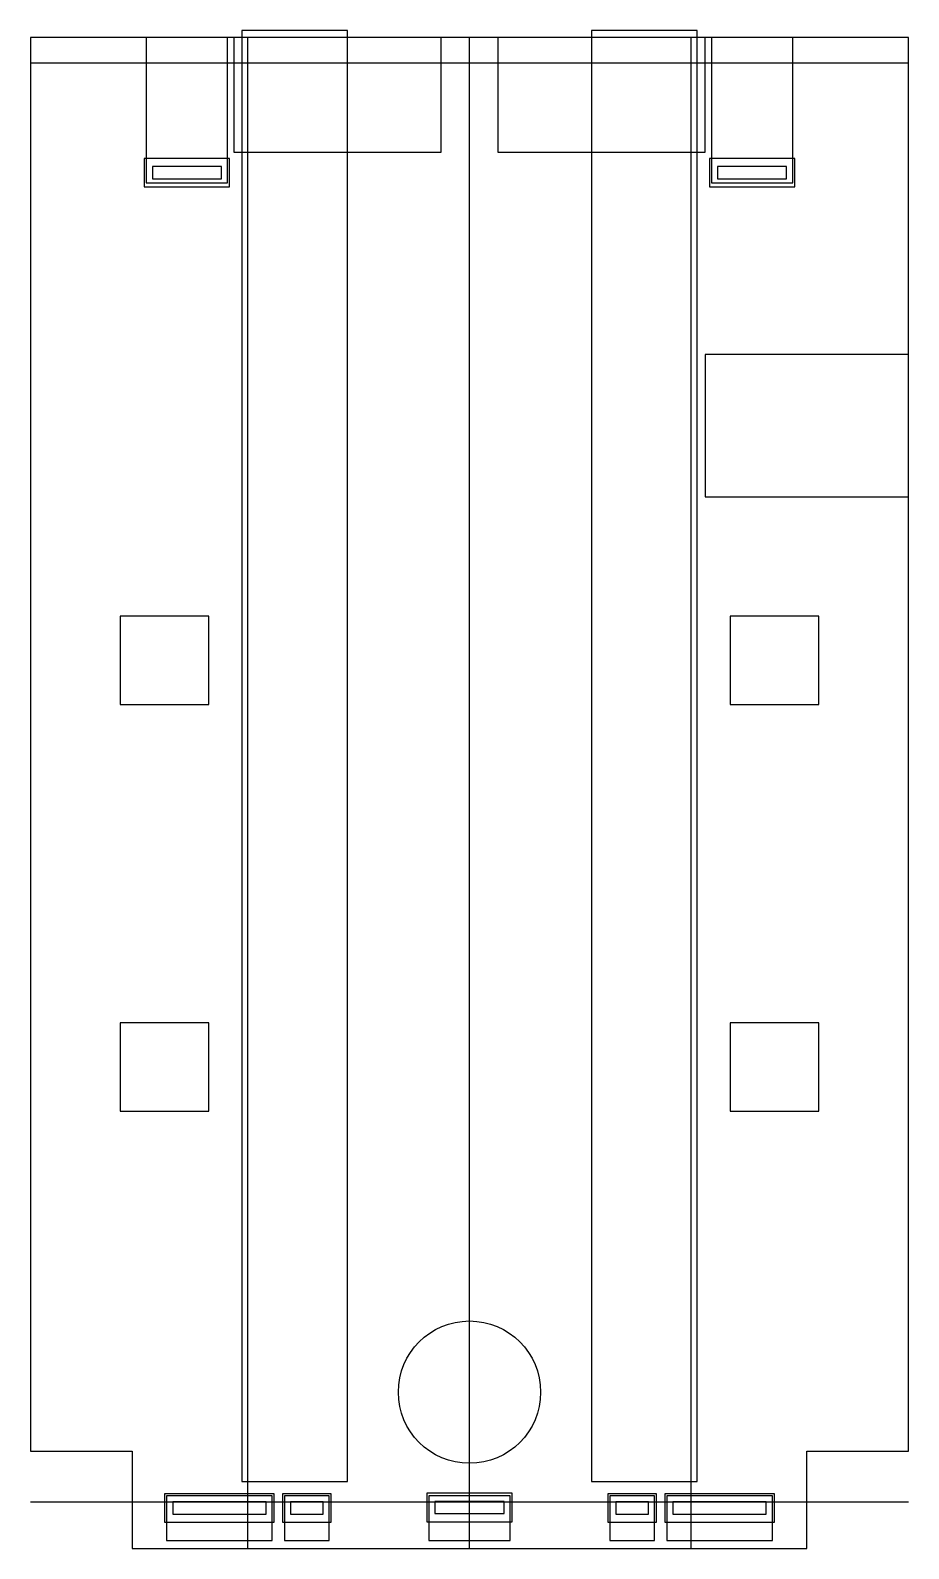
# Model space of a CAD drawing. Header units: metres. Extents: x -21.6 to 21.6, y 4.3 to 79.
import ezdxf

# ---------------------------------------------------------------- set-up
doc = ezdxf.new("R2010")
doc.units = ezdxf.units.M

msp = doc.modelspace()

# ---------------------------------------------------------------- linework, layer by layer
at = {"layer": 'BCU_FRAME_BARS'}
for p, q in [((-6, 79), (-11.2, 79)), ((-11.2, 79), (-11.2, 7.6)), ((-6, 7.6), (-6, 79)), ((11.2, 79), (6, 79)), ((6, 79), (6, 7.6)), ((11.2, 7.6), (11.2, 79)), ((-11.2, 7.6), (-6, 7.6)), ((6, 7.6), (11.2, 7.6))]:
    msp.add_line(p, q, dxfattribs=at)
at = {"layer": 'BCU_TAIL_RUNS'}
for p, q in [((-11.9, 78.651), (-15.9, 78.651)), ((-15.9, 78.651), (-15.9, 71.5)), ((-11.9, 71.5), (-11.9, 78.651)), ((15.9, 78.651), (11.9, 78.651)), ((11.9, 78.651), (11.9, 71.5)), ((15.9, 71.5), (15.9, 78.651)), ((-15.9, 71.5), (-11.9, 71.5)), ((11.9, 71.5), (15.9, 71.5)), ((-9.7, 6.9), (-14.9, 6.9)), ((-14.9, 6.9), (-14.9, 4.7)), ((-9.7, 4.7), (-9.7, 6.9)), ((-6.9, 6.9), (-9.1, 6.9)), ((-9.1, 6.9), (-9.1, 4.7)), ((-6.9, 4.7), (-6.9, 6.9)), ((2, 6.9), (-2, 6.9)), ((-2, 6.9), (-2, 4.7)), ((2, 4.7), (2, 6.9)), ((9.1, 6.9), (6.9, 6.9)), ((6.9, 6.9), (6.9, 4.7)), ((9.1, 4.7), (9.1, 6.9)), ((14.9, 6.9), (9.7, 6.9)), ((9.7, 6.9), (9.7, 4.7)), ((14.9, 4.7), (14.9, 6.9)), ((-14.9, 4.7), (-9.7, 4.7)), ((-9.1, 4.7), (-6.9, 4.7)), ((-2, 4.7), (2, 4.7)), ((6.9, 4.7), (9.1, 4.7)), ((9.7, 4.7), (14.9, 4.7))]:
    msp.add_line(p, q, dxfattribs=at)
at = {"layer": 'BLE_MODULE_BCU'}
for p, q in [((21.6, 63.051), (11.6, 63.051)), ((11.6, 63.051), (11.6, 56.051)), ((21.6, 56.051), (21.6, 63.051)), ((11.6, 56.051), (21.6, 56.051))]:
    msp.add_line(p, q, dxfattribs=at)
at = {"layer": 'CELLS_REF'}
for p, q in [((-10.9, 4.3), (-10.9, 78.651)), ((0, 4.3), (0, 78.651)), ((10.9, 4.3), (10.9, 78.651)), ((-21.6, 77.4), (21.6, 77.4)), ((-21.6, 6.6), (21.6, 6.6))]:
    msp.add_line(p, q, dxfattribs=at)
at = {"layer": 'COVER_STANDOFFS'}
for p, q in [((-12.825, 50.175), (-17.175, 50.175)), ((-17.175, 50.175), (-17.175, 45.825)), ((-12.825, 45.825), (-12.825, 50.175)), ((17.175, 50.175), (12.825, 50.175)), ((12.825, 50.175), (12.825, 45.825)), ((17.175, 45.825), (17.175, 50.175)), ((-17.175, 45.825), (-12.825, 45.825)), ((12.825, 45.825), (17.175, 45.825)), ((-12.825, 30.175), (-17.175, 30.175)), ((-17.175, 30.175), (-17.175, 25.825)), ((-12.825, 25.825), (-12.825, 30.175)), ((17.175, 30.175), (12.825, 30.175)), ((12.825, 30.175), (12.825, 25.825)), ((17.175, 25.825), (17.175, 30.175)), ((-17.175, 25.825), (-12.825, 25.825)), ((12.825, 25.825), (17.175, 25.825))]:
    msp.add_line(p, q, dxfattribs=at)
at = {"layer": 'OUTLINE'}
for p, q in [((21.6, 78.651), (-21.6, 78.651)), ((-21.6, 78.651), (-21.6, 9.1)), ((21.6, 9.1), (21.6, 78.651)), ((-21.6, 9.1), (-16.6, 9.1)), ((-16.6, 9.1), (-16.6, 4.3)), ((16.6, 4.3), (16.6, 9.1)), ((16.6, 9.1), (21.6, 9.1)), ((-16.6, 4.3), (16.6, 4.3))]:
    msp.add_line(p, q, dxfattribs=at)
at = {"layer": 'TAB_SLOT_PADS'}
for p, q in [((-11.8, 72.7), (-16, 72.7)), ((-16, 72.7), (-16, 71.3)), ((-11.8, 71.3), (-11.8, 72.7)), ((16, 72.7), (11.8, 72.7)), ((11.8, 72.7), (11.8, 71.3)), ((16, 71.3), (16, 72.7)), ((-16, 71.3), (-11.8, 71.3)), ((11.8, 71.3), (16, 71.3)), ((-9.6, 7), (-15, 7)), ((-15, 7), (-15, 5.6)), ((-9.6, 5.6), (-9.6, 7)), ((-6.8, 7), (-9.2, 7)), ((-9.2, 7), (-9.2, 5.6)), ((-6.8, 5.6), (-6.8, 7)), ((2.1, 7.025), (-2.1, 7.025)), ((-2.1, 7.025), (-2.1, 5.625)), ((2.1, 5.625), (2.1, 7.025)), ((9.2, 7), (6.8, 7)), ((6.8, 7), (6.8, 5.6)), ((9.2, 5.6), (9.2, 7)), ((15, 7), (9.6, 7)), ((9.6, 7), (9.6, 5.6)), ((15, 5.6), (15, 7)), ((-15, 5.6), (-9.6, 5.6)), ((-9.2, 5.6), (-6.8, 5.6)), ((-2.1, 5.625), (2.1, 5.625)), ((6.8, 5.6), (9.2, 5.6)), ((9.6, 5.6), (15, 5.6))]:
    msp.add_line(p, q, dxfattribs=at)
at = {"layer": 'TAB_SLOTS'}
for p, q in [((-12.2, 72.3), (-15.6, 72.3)), ((-15.6, 72.3), (-15.6, 71.7)), ((-12.2, 71.7), (-12.2, 72.3)), ((15.6, 72.3), (12.2, 72.3)), ((12.2, 72.3), (12.2, 71.7)), ((15.6, 71.7), (15.6, 72.3)), ((-15.6, 71.7), (-12.2, 71.7)), ((12.2, 71.7), (15.6, 71.7)), ((-10, 6.6), (-14.6, 6.6)), ((-14.6, 6.6), (-14.6, 6)), ((-14.6, 6), (-10, 6)), ((-10, 6), (-10, 6.6)), ((-7.2, 6.6), (-8.8, 6.6)), ((-8.8, 6.6), (-8.8, 6)), ((-8.8, 6), (-7.2, 6)), ((-7.2, 6), (-7.2, 6.6)), ((1.7, 6.625), (-1.7, 6.625)), ((-1.7, 6.625), (-1.7, 6.025)), ((-1.7, 6.025), (1.7, 6.025)), ((1.7, 6.025), (1.7, 6.625)), ((8.8, 6.6), (7.2, 6.6)), ((7.2, 6.6), (7.2, 6)), ((7.2, 6), (8.8, 6)), ((8.8, 6), (8.8, 6.6)), ((14.6, 6.6), (10, 6.6)), ((10, 6.6), (10, 6)), ((10, 6), (14.6, 6)), ((14.6, 6), (14.6, 6.6))]:
    msp.add_line(p, q, dxfattribs=at)
at = {"layer": 'USB_NOTCH'}
for p, q in [((-1.4, 78.651), (-11.6, 78.651)), ((-11.6, 78.651), (-11.6, 73.001)), ((-1.4, 73.001), (-1.4, 78.651)), ((11.6, 78.651), (1.4, 78.651)), ((1.4, 78.651), (1.4, 73.001)), ((11.6, 73.001), (11.6, 78.651)), ((-11.6, 73.001), (-1.4, 73.001)), ((1.4, 73.001), (11.6, 73.001))]:
    msp.add_line(p, q, dxfattribs=at)
at = {"layer": 'VENT_KEEPOUT'}
msp.add_circle((0, 12), 3.5, dxfattribs=at)

doc.saveas('drawing.dxf')
